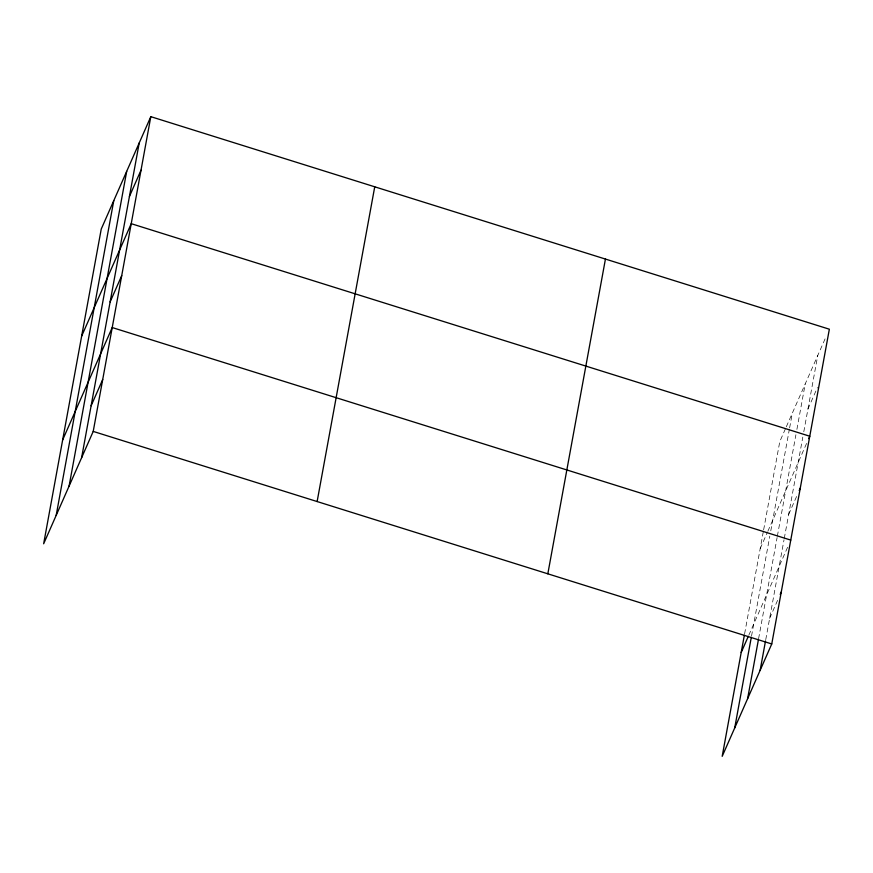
<?xml version="1.0" encoding="UTF-8"?>
<svg xmlns="http://www.w3.org/2000/svg" width="873" height="873" viewBox="0 0 873 873"><rect width="100%" height="100%" fill="white"/><g stroke="black" fill="none" stroke-linecap="round" stroke-linejoin="round"><path stroke-width="0.65" stroke-dasharray="4.37 3.27" d="M744.604 633.82L763.384 531.21M763.635 529.867L779.785 441.585L785.776 427.999M751.533 636.046L769.8 536.175M770.783 530.849L789.378 429.232M789.618 427.89L792.313 413.18M758.582 638.741L777.112 537.539M777.352 536.208L795.914 434.754M796.896 429.396L805.222 383.913M765.752 639.636L784.03 539.765M784.27 538.434L802.811 437.111M803.793 431.764L817.75 355.518M786.322 426.766L826.185 336.378M807.951 409.022L817.444 387.503M760.197 548.593L767.28 532.541M767.825 531.308L807.656 441.007M788.657 514.459L797.627 494.129M748.816 635.173L788.123 546.072M769.648 618.324L778.094 599.194"/><path stroke-width="1.31" d="M56.178 515.386L113.774 200.637M69.087 486.13L126.683 171.381M81.615 457.725L139.211 142.976M150.811 116.666L101.246 229.042L43.65 543.792L93.215 431.415L150.811 116.666L829.35 329.208L771.754 643.958L722.189 756.334L744.363 635.151M317.128 501.549L374.735 186.811M547.829 573.812L605.436 259.074M734.717 727.929L751.282 637.377M747.615 698.662L758.342 640.073M760.143 670.257L765.512 640.968M129.422 196.48L141.022 170.18M81.669 336.061L131.234 223.684L809.762 436.227L808.714 438.617M110.118 301.927L121.729 275.617M62.66 439.927L112.224 327.55L790.752 540.092M91.119 405.792L102.719 379.482M799.21 490.55L800.257 488.16M741.199 652.458L748.27 636.406M780.2 594.415L781.259 592.025M93.215 431.415L771.754 643.958"/></g></svg>
